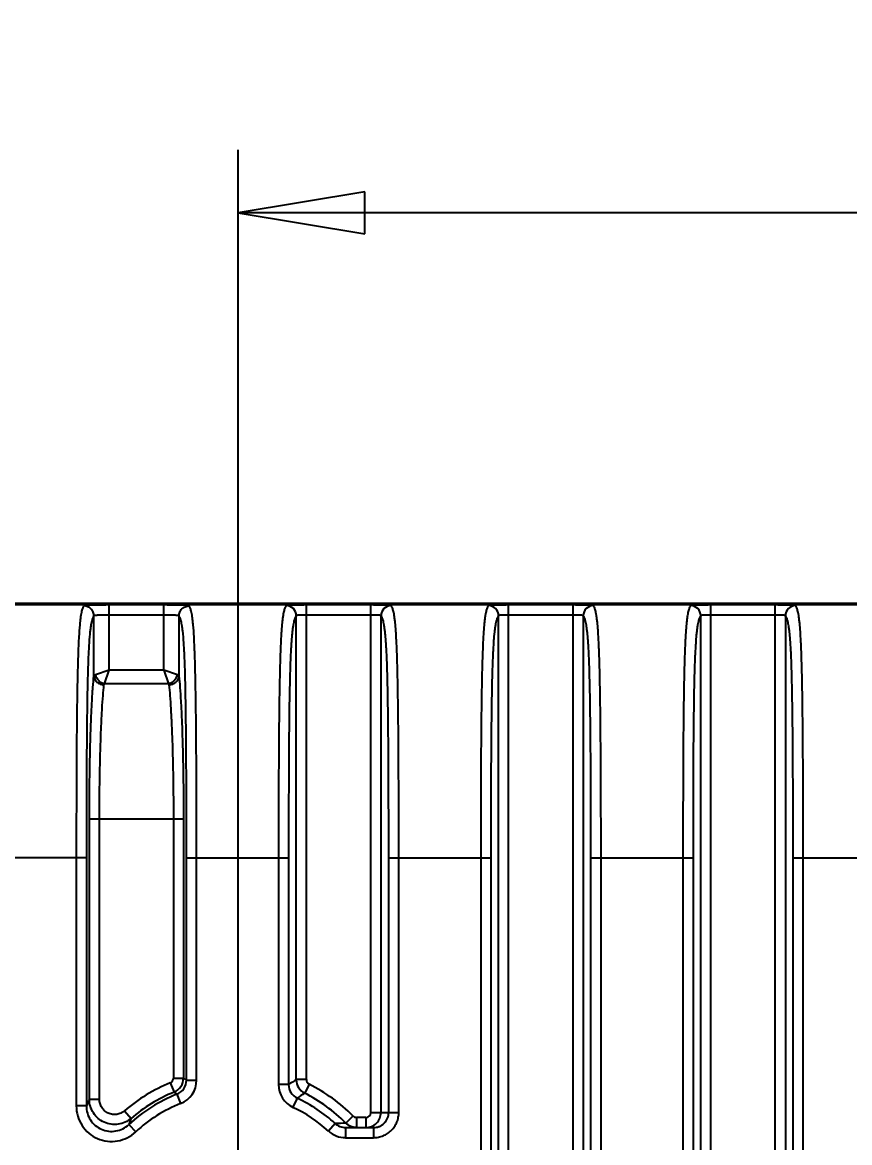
# Model space of a CAD drawing. Header units: millimetres. Extents: x 2067 to 4417, y -1557 to -908.
# Drawn here: x 2393.89 to 2410.25, y -1395.94 to -1373.78 of the extents above; entities that cross this region are included whole.
import ezdxf

# ---------------------------------------------------------------- set-up
doc = ezdxf.new("R2010")
doc.units = ezdxf.units.MM
doc.layers.add('06___PRT_ALL_SURFS', color=7, linetype='Continuous')
doc.styles.get("Standard").update_dxf_attribs({"font": 'AcadEref.ttf'})
doc.dimstyles.get("Standard").update_dxf_attribs({"dimtxt": 0.15625, "dimasz": 0.1875, "dimexe": 0.18, "dimexo": 0.0625, "dimgap": 0.09, "dimtad": 0, "dimtih": 1, "dimtoh": 1, "dimdec": 3, "dimzin": 4, "dimdsep": 46, "dimtxsty": 'Standard', "dimblk": 'CLOSED', "dimblk1": 'CLOSED', "dimblk2": 'CLOSED', "dimcen": 0.09, "dimadec": 0, "dimazin": 0, "dimtp": 0.001, "dimtm": 0.001, "dimtfac": 1, "dimtdec": 3, "dimtofl": 0, "dimtmove": 0, "dimatfit": 3, "dimldrblk": 'CLOSED', "dimfxl": 0, "dimtolj": 1, "dimtzin": 4, "dimarcsym": 0})

# ---------------------------------------------------------------- blocks, each defined once
blk = doc.blocks.new('_CLOSED')
at = {"color": 0, "linetype": 'ByBlock'}
for p, q in [((0, 0), (-1, 0.1667)), ((-1, 0.1667), (-1, -0.1667)), ((-1, -0.1667), (0, 0)), ((-1, 0), (0, 0))]:
    blk.add_line(p, q, dxfattribs=at)
blk = doc.blocks.new('*D41')
at = {"color": 0, "lineweight": -2}
for p, q in [((2398.16, -1397.292), (2398.16, -1376.298)), ((2443.16, -1397.292), (2443.16, -1376.298)), ((2440.66, -1377.548), (2400.66, -1377.548))]:
    blk.add_line(p, q, dxfattribs=at)
at = {"layer": 'Defpoints', "color": 0}
for p in [(2398.16, -1377.548), (2398.16, -1397.917), (2443.16, -1397.917)]:
    blk.add_point(p, dxfattribs=at)
at = {"color": 0, "lineweight": -2, "xscale": 2.5, "yscale": 2.5, "zscale": 2.5, "rotation": 180}
blk.add_blockref('_CLOSED', (2398.16, -1377.548), dxfattribs=at)
at = {"color": 0, "lineweight": -2, "xscale": 2.5, "yscale": 2.5, "zscale": 2.5}
blk.add_blockref('_CLOSED', (2443.16, -1377.548), dxfattribs=at)
at = {"color": 0, "insert": (2420.66, -1375.42), "char_height": 2.5, "attachment_point": 5}
blk.add_mtext('\\fArial|b0|i0|c0|p34;\\C3;45%%p0,3', dxfattribs=at)

msp = doc.modelspace()

# ---------------------------------------------------------------- linework, layer by layer
at = {"color": 7, "linetype": 'Continuous'}
for p, q in [((2447.545, -1385.305), (2393.545, -1385.305)), ((2395.603, -1386.597), (2395.603, -1385.306)), ((2396.688, -1385.306), (2395.603, -1385.306)), ((2396.688, -1386.597), (2396.688, -1385.306)), ((2399.508, -1394.697), (2399.508, -1385.306)), ((2400.782, -1385.306), (2399.508, -1385.306)), ((2400.782, -1395.345), (2400.782, -1385.306)), ((2403.508, -1410.268), (2403.508, -1385.306)), ((2404.782, -1385.306), (2403.508, -1385.306)), ((2404.782, -1410.268), (2404.782, -1385.306)), ((2407.508, -1410.268), (2407.508, -1385.306)), ((2408.782, -1385.306), (2407.508, -1385.306)), ((2408.782, -1410.268), (2408.782, -1385.306)), ((2395.303, -1386.707), (2395.303, -1385.524)), ((2396.688, -1385.506), (2395.603, -1385.506)), ((2396.987, -1385.524), (2396.987, -1386.707)), ((2399.308, -1394.697), (2399.308, -1385.518)), ((2400.782, -1385.506), (2399.508, -1385.506)), ((2400.982, -1385.518), (2400.982, -1395.345)), ((2403.308, -1410.056), (2403.308, -1385.518)), ((2404.782, -1385.506), (2403.508, -1385.506)), ((2404.982, -1385.518), (2404.982, -1410.056)), ((2407.308, -1410.056), (2407.308, -1385.518)), ((2408.782, -1385.506), (2407.508, -1385.506)), ((2408.982, -1385.518), (2408.982, -1410.056)), ((2395.603, -1386.597), (2395.336, -1386.686)), ((2395.514, -1386.864), (2395.603, -1386.597)), ((2396.688, -1386.597), (2395.603, -1386.597)), ((2396.955, -1386.686), (2396.688, -1386.597)), ((2396.688, -1386.597), (2396.777, -1386.864)), ((2395.514, -1386.864), (2395.503, -1386.884)), ((2396.777, -1386.864), (2395.514, -1386.864)), ((2396.777, -1386.864), (2396.787, -1386.884)), ((2395.214, -1395.087), (2395.214, -1389.537)), ((2395.214, -1389.537), (2397.076, -1389.537)), ((2395.414, -1395.087), (2395.414, -1389.537)), ((2396.877, -1389.537), (2396.877, -1394.667)), ((2397.076, -1389.537), (2397.076, -1394.667)), ((2395.155, -1390.31), (2393.545, -1390.31)), ((2394.955, -1390.31), (2394.955, -1395.218)), ((2395.155, -1390.31), (2395.155, -1395.218)), ((2397.135, -1394.707), (2397.135, -1390.31)), ((2397.135, -1390.31), (2399.155, -1390.31)), ((2397.335, -1394.707), (2397.335, -1390.31)), ((2398.955, -1390.31), (2398.955, -1394.793)), ((2399.155, -1390.31), (2399.155, -1394.793)), ((2401.135, -1395.345), (2401.135, -1390.31)), ((2401.135, -1390.31), (2403.155, -1390.31)), ((2401.335, -1395.345), (2401.335, -1390.31)), ((2402.955, -1390.31), (2402.955, -1405.264)), ((2403.155, -1390.31), (2403.155, -1405.264)), ((2405.135, -1405.264), (2405.135, -1390.31)), ((2405.135, -1390.31), (2407.155, -1390.31)), ((2405.335, -1405.264), (2405.335, -1390.31)), ((2406.955, -1390.31), (2406.955, -1405.264)), ((2407.155, -1390.31), (2407.155, -1405.264)), ((2409.135, -1405.264), (2409.135, -1390.31)), ((2409.135, -1390.31), (2411.155, -1390.31)), ((2409.335, -1405.264), (2409.335, -1390.31)), ((2396.877, -1394.667), (2397.076, -1394.667)), ((2396.814, -1394.759), (2396.89, -1394.944)), ((2397.135, -1394.707), (2397.335, -1394.707)), ((2399.155, -1394.793), (2398.955, -1394.793)), ((2399.508, -1394.697), (2399.308, -1394.697)), ((2399.563, -1394.786), (2399.473, -1394.964)), ((2395.414, -1395.087), (2395.214, -1395.087)), ((2396.945, -1394.985), (2397.018, -1395.171)), ((2399.327, -1395.064), (2399.242, -1395.244)), ((2395.155, -1395.218), (2394.955, -1395.218)), ((2395.909, -1395.313), (2396.04, -1395.465)), ((2400.429, -1395.415), (2400.287, -1395.556)), ((2400.5, -1395.445), (2400.5, -1395.645)), ((2400.682, -1395.445), (2400.5, -1395.445)), ((2400.682, -1395.445), (2400.682, -1395.645)), ((2400.782, -1395.345), (2401.335, -1395.345)), ((2395.995, -1395.584), (2396.131, -1395.73)), ((2400.076, -1395.566), (2399.941, -1395.713)), ((2400.28, -1395.645), (2400.28, -1395.845)), ((2400.28, -1395.645), (2400.834, -1395.645)), ((2400.834, -1395.645), (2400.834, -1395.845)), ((2400.834, -1395.645), (2400.839, -1395.645)), ((2400.28, -1395.845), (2400.834, -1395.845))]:
    msp.add_line(p, q, dxfattribs=at)
for centre, radius, start, end in [((2399.108, -1385.519), 0.2, 0.1837, 89.815), ((2401.183, -1385.519), 0.2, 90.185, 179.8163), ((2403.108, -1385.519), 0.2, 0.1837, 89.815), ((2405.183, -1385.519), 0.2, 90.185, 179.8163), ((2407.108, -1385.519), 0.2, 0.1837, 89.815), ((2409.183, -1385.519), 0.2, 90.185, 179.8163), ((2396.777, -1394.667), 0.0998, 292.1086, 0.0105), ((2396.776, -1394.666), 0.3, 292.1932, 359.9259), ((2390.429, -1404.545), 11.907, 55.7189, 56.0603), ((2398.045, -1397.787), 3.268, 112.1192, 130.8129), ((2396.836, -1394.707), 0.299, 291.3418, 0.0945), ((2396.836, -1394.707), 0.499, 291.4253, 0.0111), ((2399.455, -1394.793), 0.499, 179.991, 244.8015), ((2406.041, -1405.648), 12.855, 121.5849, 122.3893), ((2399.454, -1394.793), 0.299, 179.9126, 244.8798), ((2399.608, -1394.697), 0.3, 180.0671, 243.1071), ((2399.608, -1394.697), 0.0998, 179.9917, 243.1825), ((2398.045, -1397.787), 3.363, 44.8598, 63.1742), ((2402.276, -1398.319), 7.767, 155.4054, 156.4682), ((2398.045, -1397.787), 3.01, 111.4363, 132.9431), ((2398.045, -1397.787), 3.069, 112.1192, 130.8129), ((2391.01, -1402.93), 9.917, 53.2354, 53.6341), ((2405.414, -1403.823), 10.667, 123.8487, 124.7949), ((2398.045, -1397.787), 3.01, 47.5614, 64.7924), ((2398.045, -1397.787), 3.163, 44.8598, 63.1742), ((2398.045, -1397.787), 2.81, 111.4363, 132.9431), ((2398.045, -1397.787), 2.81, 47.5614, 64.7924), ((2402.699, -1398.043), 7.141, 158.8328, 159.8545), ((2404.559, -1490.029), 94.569, 92.58894, 92.71689), ((2400.5, -1395.344), 0.1, 224.8795, 270.013), ((2400.682, -1395.345), 0.3, 270.0146, 0.0146), ((2400.682, -1395.345), 0.1, 269.958, 359.9579), ((2400.28, -1395.342), 0.502, 227.5809, 270.0132)]:
    msp.add_arc(centre, radius, start, end, dxfattribs=at)
for points, knots in [([(2395.103, -1385.324), (2395.099, -1385.329), (2395.091, -1385.342), (2395.081, -1385.364), (2395.07, -1385.394), (2395.06, -1385.433), (2395.05, -1385.482), (2395.04, -1385.542), (2395.031, -1385.617), (2395.018, -1385.749), (2395.004, -1385.957), (2394.991, -1386.253), (2394.981, -1386.601), (2394.973, -1386.983), (2394.967, -1387.385), (2394.962, -1387.935), (2394.958, -1388.631), (2394.956, -1389.469), (2394.955, -1390.03), (2394.955, -1390.31)], [0, 0, 0, 0, 0.00385, 0.008765, 0.015011, 0.02288, 0.032707, 0.044865, 0.059759, 0.077788, 0.12438, 0.184851, 0.255949, 0.333408, 0.414192, 0.49665, 0.663693, 0.831729, 1, 1, 1, 1]), ([(2395.603, -1385.306), (2395.571, -1385.306), (2395.509, -1385.306), (2395.418, -1385.307), (2395.334, -1385.307), (2395.271, -1385.309), (2395.225, -1385.31), (2395.196, -1385.311), (2395.171, -1385.313), (2395.149, -1385.314), (2395.132, -1385.316), (2395.118, -1385.318), (2395.11, -1385.32), (2395.105, -1385.323), (2395.104, -1385.324), (2395.103, -1385.324)], [0, 0, 0, 0, 0.190225, 0.373249, 0.54224, 0.691045, 0.756212, 0.814471, 0.865356, 0.908484, 0.943566, 0.970423, 0.989053, 0.995406, 1, 1, 1, 1]), ([(2395.303, -1385.524), (2395.303, -1385.498), (2395.293, -1385.446), (2395.248, -1385.379), (2395.182, -1385.335), (2395.129, -1385.324), (2395.103, -1385.324)], [0, 0, 0, 0, 0.249817, 0.499899, 0.750041, 1, 1, 1, 1]), ([(2397.187, -1385.324), (2397.186, -1385.324), (2397.185, -1385.323), (2397.18, -1385.32), (2397.172, -1385.318), (2397.159, -1385.316), (2397.141, -1385.314), (2397.12, -1385.313), (2397.094, -1385.311), (2397.065, -1385.31), (2397.02, -1385.309), (2396.956, -1385.307), (2396.872, -1385.307), (2396.782, -1385.306), (2396.719, -1385.306), (2396.688, -1385.306)], [0, 0, 0, 0, 0.004594, 0.010946, 0.029575, 0.056431, 0.091511, 0.134638, 0.185521, 0.243779, 0.308945, 0.457748, 0.626739, 0.809764, 1, 1, 1, 1]), ([(2396.987, -1385.524), (2396.987, -1385.498), (2396.998, -1385.446), (2397.042, -1385.379), (2397.108, -1385.335), (2397.161, -1385.324), (2397.187, -1385.324)], [0, 0, 0, 0, 0.249817, 0.499899, 0.750041, 1, 1, 1, 1]), ([(2397.335, -1390.31), (2397.335, -1390.03), (2397.335, -1389.469), (2397.332, -1388.631), (2397.328, -1387.935), (2397.323, -1387.384), (2397.317, -1386.983), (2397.31, -1386.601), (2397.299, -1386.253), (2397.287, -1385.957), (2397.273, -1385.749), (2397.26, -1385.617), (2397.25, -1385.542), (2397.24, -1385.482), (2397.23, -1385.433), (2397.22, -1385.394), (2397.209, -1385.364), (2397.199, -1385.342), (2397.191, -1385.329), (2397.187, -1385.324)], [0, 0, 0, 0, 0.168274, 0.336313, 0.503356, 0.585813, 0.666596, 0.744052, 0.81515, 0.875621, 0.922214, 0.940243, 0.955137, 0.967296, 0.977122, 0.984991, 0.991235, 0.99615, 1, 1, 1, 1]), ([(2399.108, -1385.319), (2399.104, -1385.323), (2399.096, -1385.333), (2399.085, -1385.354), (2399.075, -1385.381), (2399.064, -1385.416), (2399.054, -1385.461), (2399.044, -1385.518), (2399.034, -1385.588), (2399.025, -1385.674), (2399.016, -1385.777), (2399.004, -1385.95), (2398.993, -1386.207), (2398.982, -1386.554), (2398.974, -1386.938), (2398.968, -1387.343), (2398.962, -1387.901), (2398.958, -1388.606), (2398.956, -1389.457), (2398.955, -1390.026), (2398.955, -1390.31)], [0, 0, 0, 0, 0.003495, 0.007966, 0.013684, 0.020939, 0.030062, 0.041426, 0.055444, 0.072538, 0.093085, 0.117321, 0.176576, 0.247378, 0.325243, 0.406806, 0.490216, 0.65935, 0.829551, 1, 1, 1, 1]), ([(2399.508, -1385.306), (2399.482, -1385.306), (2399.433, -1385.306), (2399.36, -1385.307), (2399.293, -1385.307), (2399.242, -1385.308), (2399.206, -1385.309), (2399.183, -1385.31), (2399.162, -1385.311), (2399.145, -1385.312), (2399.131, -1385.313), (2399.12, -1385.315), (2399.114, -1385.316), (2399.11, -1385.318), (2399.109, -1385.318), (2399.108, -1385.319)], [0, 0, 0, 0, 0.190308, 0.373421, 0.542515, 0.691443, 0.756677, 0.815005, 0.865956, 0.909136, 0.944241, 0.971061, 0.989531, 0.995707, 1, 1, 1, 1]), ([(2401.182, -1385.319), (2401.181, -1385.318), (2401.18, -1385.318), (2401.177, -1385.316), (2401.17, -1385.315), (2401.159, -1385.313), (2401.145, -1385.312), (2401.128, -1385.311), (2401.108, -1385.31), (2401.084, -1385.309), (2401.048, -1385.308), (2400.997, -1385.307), (2400.93, -1385.307), (2400.858, -1385.306), (2400.808, -1385.306), (2400.782, -1385.306)], [0, 0, 0, 0, 0.004293, 0.010468, 0.028935, 0.055753, 0.090856, 0.134034, 0.184983, 0.24331, 0.308543, 0.457468, 0.626561, 0.809675, 1, 1, 1, 1]), ([(2401.335, -1390.31), (2401.335, -1390.026), (2401.335, -1389.457), (2401.332, -1388.606), (2401.328, -1387.901), (2401.322, -1387.343), (2401.316, -1386.938), (2401.308, -1386.554), (2401.298, -1386.207), (2401.286, -1385.95), (2401.274, -1385.777), (2401.266, -1385.674), (2401.256, -1385.588), (2401.247, -1385.518), (2401.236, -1385.461), (2401.226, -1385.416), (2401.216, -1385.381), (2401.205, -1385.354), (2401.194, -1385.333), (2401.186, -1385.323), (2401.182, -1385.319)], [0, 0, 0, 0, 0.17045, 0.340652, 0.509785, 0.593193, 0.674754, 0.752616, 0.823417, 0.882674, 0.90691, 0.927459, 0.944554, 0.958573, 0.969938, 0.979061, 0.986317, 0.992034, 0.996505, 1, 1, 1, 1]), ([(2403.108, -1385.319), (2403.104, -1385.323), (2403.096, -1385.333), (2403.085, -1385.354), (2403.075, -1385.381), (2403.064, -1385.416), (2403.054, -1385.461), (2403.044, -1385.518), (2403.034, -1385.588), (2403.025, -1385.674), (2403.016, -1385.777), (2403.004, -1385.95), (2402.993, -1386.207), (2402.982, -1386.554), (2402.974, -1386.938), (2402.968, -1387.343), (2402.962, -1387.901), (2402.958, -1388.606), (2402.956, -1389.457), (2402.955, -1390.026), (2402.955, -1390.31)], [0, 0, 0, 0, 0.003495, 0.007966, 0.013684, 0.020939, 0.030062, 0.041426, 0.055444, 0.072538, 0.093085, 0.117321, 0.176576, 0.247378, 0.325243, 0.406806, 0.490216, 0.65935, 0.829551, 1, 1, 1, 1]), ([(2403.508, -1385.306), (2403.482, -1385.306), (2403.433, -1385.306), (2403.36, -1385.307), (2403.293, -1385.307), (2403.242, -1385.308), (2403.206, -1385.309), (2403.183, -1385.31), (2403.162, -1385.311), (2403.145, -1385.312), (2403.131, -1385.313), (2403.12, -1385.315), (2403.114, -1385.316), (2403.11, -1385.318), (2403.109, -1385.318), (2403.108, -1385.319)], [0, 0, 0, 0, 0.190308, 0.373421, 0.542515, 0.691443, 0.756677, 0.815005, 0.865956, 0.909136, 0.944241, 0.971061, 0.989531, 0.995707, 1, 1, 1, 1]), ([(2405.182, -1385.319), (2405.181, -1385.318), (2405.18, -1385.318), (2405.177, -1385.316), (2405.17, -1385.315), (2405.159, -1385.313), (2405.145, -1385.312), (2405.128, -1385.311), (2405.108, -1385.31), (2405.084, -1385.309), (2405.048, -1385.308), (2404.997, -1385.307), (2404.93, -1385.307), (2404.858, -1385.306), (2404.808, -1385.306), (2404.782, -1385.306)], [0, 0, 0, 0, 0.004293, 0.010468, 0.028935, 0.055753, 0.090856, 0.134034, 0.184983, 0.24331, 0.308543, 0.457468, 0.626561, 0.809675, 1, 1, 1, 1]), ([(2405.335, -1390.31), (2405.335, -1390.026), (2405.335, -1389.457), (2405.332, -1388.606), (2405.328, -1387.901), (2405.322, -1387.343), (2405.316, -1386.938), (2405.308, -1386.554), (2405.298, -1386.207), (2405.286, -1385.95), (2405.274, -1385.777), (2405.266, -1385.674), (2405.256, -1385.588), (2405.247, -1385.518), (2405.236, -1385.461), (2405.226, -1385.416), (2405.216, -1385.381), (2405.205, -1385.354), (2405.194, -1385.333), (2405.186, -1385.323), (2405.182, -1385.319)], [0, 0, 0, 0, 0.17045, 0.340652, 0.509785, 0.593193, 0.674754, 0.752616, 0.823417, 0.882674, 0.90691, 0.927459, 0.944554, 0.958573, 0.969938, 0.979061, 0.986317, 0.992034, 0.996505, 1, 1, 1, 1]), ([(2407.108, -1385.319), (2407.104, -1385.323), (2407.096, -1385.333), (2407.085, -1385.354), (2407.075, -1385.381), (2407.064, -1385.416), (2407.054, -1385.461), (2407.044, -1385.518), (2407.034, -1385.588), (2407.025, -1385.674), (2407.016, -1385.777), (2407.004, -1385.95), (2406.993, -1386.207), (2406.982, -1386.554), (2406.974, -1386.938), (2406.968, -1387.343), (2406.962, -1387.901), (2406.958, -1388.606), (2406.956, -1389.457), (2406.955, -1390.026), (2406.955, -1390.31)], [0, 0, 0, 0, 0.003495, 0.007966, 0.013684, 0.020939, 0.030062, 0.041426, 0.055444, 0.072538, 0.093085, 0.117321, 0.176576, 0.247378, 0.325243, 0.406806, 0.490216, 0.65935, 0.829551, 1, 1, 1, 1]), ([(2407.508, -1385.306), (2407.482, -1385.306), (2407.433, -1385.306), (2407.36, -1385.307), (2407.293, -1385.307), (2407.242, -1385.308), (2407.206, -1385.309), (2407.183, -1385.31), (2407.162, -1385.311), (2407.145, -1385.312), (2407.131, -1385.313), (2407.12, -1385.315), (2407.114, -1385.316), (2407.11, -1385.318), (2407.109, -1385.318), (2407.108, -1385.319)], [0, 0, 0, 0, 0.190308, 0.373421, 0.542515, 0.691443, 0.756677, 0.815005, 0.865956, 0.909136, 0.944241, 0.971061, 0.989531, 0.995707, 1, 1, 1, 1]), ([(2409.182, -1385.319), (2409.181, -1385.318), (2409.18, -1385.318), (2409.177, -1385.316), (2409.17, -1385.315), (2409.159, -1385.313), (2409.145, -1385.312), (2409.128, -1385.311), (2409.108, -1385.31), (2409.084, -1385.309), (2409.048, -1385.308), (2408.997, -1385.307), (2408.93, -1385.307), (2408.858, -1385.306), (2408.808, -1385.306), (2408.782, -1385.306)], [0, 0, 0, 0, 0.004293, 0.010468, 0.028935, 0.055753, 0.090856, 0.134034, 0.184983, 0.24331, 0.308543, 0.457468, 0.626561, 0.809675, 1, 1, 1, 1]), ([(2409.335, -1390.31), (2409.335, -1390.026), (2409.335, -1389.457), (2409.332, -1388.606), (2409.328, -1387.901), (2409.322, -1387.343), (2409.316, -1386.938), (2409.308, -1386.554), (2409.298, -1386.207), (2409.286, -1385.95), (2409.274, -1385.777), (2409.266, -1385.674), (2409.256, -1385.588), (2409.247, -1385.518), (2409.236, -1385.461), (2409.226, -1385.416), (2409.216, -1385.381), (2409.205, -1385.354), (2409.194, -1385.333), (2409.186, -1385.323), (2409.182, -1385.319)], [0, 0, 0, 0, 0.17045, 0.340652, 0.509785, 0.593193, 0.674754, 0.752616, 0.823417, 0.882674, 0.90691, 0.927459, 0.944554, 0.958573, 0.969938, 0.979061, 0.986317, 0.992034, 0.996505, 1, 1, 1, 1]), ([(2395.303, -1385.524), (2395.299, -1385.529), (2395.291, -1385.54), (2395.281, -1385.562), (2395.271, -1385.59), (2395.26, -1385.627), (2395.25, -1385.673), (2395.24, -1385.73), (2395.23, -1385.801), (2395.217, -1385.929), (2395.202, -1386.131), (2395.189, -1386.42), (2395.179, -1386.758), (2395.169, -1387.259), (2395.162, -1387.911), (2395.157, -1388.705), (2395.155, -1389.507), (2395.155, -1390.042), (2395.155, -1390.31)], [0, 0, 0, 0, 0.003852, 0.008737, 0.014918, 0.02269, 0.032394, 0.044426, 0.059231, 0.077264, 0.124385, 0.185985, 0.25808, 0.336, 0.49907, 0.6654, 0.832595, 1, 1, 1, 1]), ([(2395.603, -1385.506), (2395.584, -1385.506), (2395.547, -1385.506), (2395.493, -1385.507), (2395.443, -1385.507), (2395.399, -1385.509), (2395.362, -1385.511), (2395.336, -1385.513), (2395.32, -1385.516), (2395.312, -1385.518), (2395.307, -1385.52), (2395.304, -1385.523), (2395.303, -1385.524)], [0, 0, 0, 0, 0.187597, 0.368436, 0.536016, 0.684324, 0.808102, 0.90313, 0.938952, 0.966761, 0.986758, 1, 1, 1, 1]), ([(2396.987, -1385.524), (2396.987, -1385.523), (2396.984, -1385.52), (2396.978, -1385.518), (2396.97, -1385.516), (2396.954, -1385.513), (2396.929, -1385.511), (2396.892, -1385.509), (2396.848, -1385.507), (2396.797, -1385.507), (2396.744, -1385.506), (2396.706, -1385.506), (2396.688, -1385.506)], [0, 0, 0, 0, 0.013242, 0.033237, 0.061044, 0.096865, 0.19189, 0.315666, 0.463973, 0.631552, 0.812392, 1, 1, 1, 1]), ([(2397.135, -1390.31), (2397.135, -1390.042), (2397.135, -1389.507), (2397.133, -1388.705), (2397.129, -1387.911), (2397.121, -1387.259), (2397.112, -1386.758), (2397.102, -1386.42), (2397.088, -1386.131), (2397.074, -1385.929), (2397.06, -1385.801), (2397.05, -1385.73), (2397.04, -1385.673), (2397.03, -1385.627), (2397.02, -1385.59), (2397.009, -1385.562), (2396.999, -1385.54), (2396.991, -1385.529), (2396.987, -1385.524)], [0, 0, 0, 0, 0.167408, 0.334606, 0.500936, 0.664005, 0.741923, 0.814016, 0.875616, 0.922737, 0.940772, 0.955576, 0.967609, 0.977312, 0.985083, 0.991263, 0.996148, 1, 1, 1, 1]), ([(2399.308, -1385.518), (2399.304, -1385.522), (2399.296, -1385.532), (2399.286, -1385.552), (2399.275, -1385.577), (2399.265, -1385.61), (2399.254, -1385.653), (2399.244, -1385.707), (2399.234, -1385.774), (2399.224, -1385.856), (2399.215, -1385.955), (2399.203, -1386.123), (2399.19, -1386.374), (2399.18, -1386.711), (2399.169, -1387.216), (2399.162, -1387.876), (2399.157, -1388.682), (2399.155, -1389.495), (2399.155, -1390.038), (2399.155, -1390.31)], [0, 0, 0, 0, 0.003502, 0.007948, 0.013604, 0.020761, 0.029752, 0.040968, 0.054855, 0.071891, 0.092521, 0.117037, 0.177352, 0.249214, 0.327621, 0.492514, 0.660982, 0.83038, 1, 1, 1, 1]), ([(2399.508, -1385.506), (2399.495, -1385.506), (2399.471, -1385.506), (2399.435, -1385.506), (2399.401, -1385.507), (2399.372, -1385.508), (2399.347, -1385.509), (2399.328, -1385.511), (2399.316, -1385.514), (2399.31, -1385.516), (2399.309, -1385.518), (2399.308, -1385.518)], [0, 0, 0, 0, 0.187596, 0.368436, 0.536017, 0.68433, 0.808125, 0.903188, 0.966806, 0.98681, 1, 1, 1, 1]), ([(2400.982, -1385.518), (2400.982, -1385.518), (2400.98, -1385.516), (2400.974, -1385.514), (2400.962, -1385.511), (2400.943, -1385.509), (2400.919, -1385.508), (2400.889, -1385.507), (2400.856, -1385.506), (2400.82, -1385.506), (2400.795, -1385.506), (2400.782, -1385.506)], [0, 0, 0, 0, 0.013189, 0.03319, 0.096804, 0.191864, 0.315655, 0.463967, 0.631547, 0.812387, 1, 1, 1, 1]), ([(2401.135, -1390.31), (2401.135, -1390.038), (2401.135, -1389.495), (2401.133, -1388.682), (2401.128, -1387.876), (2401.121, -1387.216), (2401.11, -1386.712), (2401.1, -1386.374), (2401.088, -1386.123), (2401.075, -1385.955), (2401.066, -1385.856), (2401.056, -1385.774), (2401.046, -1385.707), (2401.036, -1385.653), (2401.026, -1385.61), (2401.015, -1385.577), (2401.005, -1385.552), (2400.994, -1385.532), (2400.986, -1385.522), (2400.982, -1385.518)], [0, 0, 0, 0, 0.169621, 0.33902, 0.507487, 0.672376, 0.750781, 0.822641, 0.882958, 0.907475, 0.928106, 0.945143, 0.959031, 0.970248, 0.97924, 0.986396, 0.992052, 0.996498, 1, 1, 1, 1]), ([(2403.308, -1385.518), (2403.304, -1385.522), (2403.296, -1385.532), (2403.286, -1385.552), (2403.275, -1385.577), (2403.265, -1385.61), (2403.254, -1385.653), (2403.244, -1385.707), (2403.234, -1385.774), (2403.224, -1385.856), (2403.215, -1385.955), (2403.203, -1386.123), (2403.19, -1386.374), (2403.18, -1386.711), (2403.169, -1387.216), (2403.162, -1387.876), (2403.157, -1388.682), (2403.155, -1389.495), (2403.155, -1390.038), (2403.155, -1390.31)], [0, 0, 0, 0, 0.003502, 0.007948, 0.013604, 0.020761, 0.029752, 0.040968, 0.054855, 0.071891, 0.092521, 0.117037, 0.177352, 0.249214, 0.327621, 0.492514, 0.660982, 0.83038, 1, 1, 1, 1]), ([(2403.508, -1385.506), (2403.495, -1385.506), (2403.471, -1385.506), (2403.435, -1385.506), (2403.401, -1385.507), (2403.372, -1385.508), (2403.347, -1385.509), (2403.328, -1385.511), (2403.316, -1385.514), (2403.31, -1385.516), (2403.309, -1385.518), (2403.308, -1385.518)], [0, 0, 0, 0, 0.187596, 0.368436, 0.536017, 0.68433, 0.808125, 0.903188, 0.966806, 0.98681, 1, 1, 1, 1]), ([(2404.982, -1385.518), (2404.982, -1385.518), (2404.98, -1385.516), (2404.974, -1385.514), (2404.962, -1385.511), (2404.943, -1385.509), (2404.919, -1385.508), (2404.889, -1385.507), (2404.856, -1385.506), (2404.82, -1385.506), (2404.795, -1385.506), (2404.782, -1385.506)], [0, 0, 0, 0, 0.013189, 0.03319, 0.096804, 0.191864, 0.315655, 0.463967, 0.631547, 0.812387, 1, 1, 1, 1]), ([(2405.135, -1390.31), (2405.135, -1390.038), (2405.135, -1389.495), (2405.133, -1388.682), (2405.128, -1387.876), (2405.121, -1387.216), (2405.11, -1386.712), (2405.1, -1386.374), (2405.088, -1386.123), (2405.075, -1385.955), (2405.066, -1385.856), (2405.056, -1385.774), (2405.046, -1385.707), (2405.036, -1385.653), (2405.026, -1385.61), (2405.015, -1385.577), (2405.005, -1385.552), (2404.994, -1385.532), (2404.986, -1385.522), (2404.982, -1385.518)], [0, 0, 0, 0, 0.169621, 0.33902, 0.507487, 0.672376, 0.750781, 0.822641, 0.882958, 0.907475, 0.928106, 0.945143, 0.959031, 0.970248, 0.97924, 0.986396, 0.992052, 0.996498, 1, 1, 1, 1]), ([(2407.308, -1385.518), (2407.304, -1385.522), (2407.296, -1385.532), (2407.286, -1385.552), (2407.275, -1385.577), (2407.265, -1385.61), (2407.254, -1385.653), (2407.244, -1385.707), (2407.234, -1385.774), (2407.224, -1385.856), (2407.215, -1385.955), (2407.203, -1386.123), (2407.19, -1386.374), (2407.18, -1386.711), (2407.169, -1387.216), (2407.162, -1387.876), (2407.157, -1388.682), (2407.155, -1389.495), (2407.155, -1390.038), (2407.155, -1390.31)], [0, 0, 0, 0, 0.003502, 0.007948, 0.013604, 0.020761, 0.029752, 0.040968, 0.054855, 0.071891, 0.092521, 0.117037, 0.177352, 0.249214, 0.327621, 0.492514, 0.660982, 0.83038, 1, 1, 1, 1]), ([(2407.508, -1385.506), (2407.495, -1385.506), (2407.471, -1385.506), (2407.435, -1385.506), (2407.401, -1385.507), (2407.372, -1385.508), (2407.347, -1385.509), (2407.328, -1385.511), (2407.316, -1385.514), (2407.31, -1385.516), (2407.309, -1385.518), (2407.308, -1385.518)], [0, 0, 0, 0, 0.187596, 0.368436, 0.536017, 0.68433, 0.808125, 0.903188, 0.966806, 0.98681, 1, 1, 1, 1]), ([(2408.982, -1385.518), (2408.982, -1385.518), (2408.98, -1385.516), (2408.974, -1385.514), (2408.962, -1385.511), (2408.943, -1385.509), (2408.919, -1385.508), (2408.889, -1385.507), (2408.856, -1385.506), (2408.82, -1385.506), (2408.795, -1385.506), (2408.782, -1385.506)], [0, 0, 0, 0, 0.013189, 0.03319, 0.096804, 0.191864, 0.315655, 0.463967, 0.631547, 0.812387, 1, 1, 1, 1]), ([(2409.135, -1390.31), (2409.135, -1390.038), (2409.135, -1389.495), (2409.133, -1388.682), (2409.128, -1387.876), (2409.121, -1387.216), (2409.11, -1386.712), (2409.1, -1386.374), (2409.088, -1386.123), (2409.075, -1385.955), (2409.066, -1385.856), (2409.056, -1385.774), (2409.046, -1385.707), (2409.036, -1385.653), (2409.026, -1385.61), (2409.015, -1385.577), (2409.005, -1385.552), (2408.994, -1385.532), (2408.986, -1385.522), (2408.982, -1385.518)], [0, 0, 0, 0, 0.169621, 0.33902, 0.507487, 0.672376, 0.750781, 0.822641, 0.882958, 0.907475, 0.928106, 0.945143, 0.959031, 0.970248, 0.97924, 0.986396, 0.992052, 0.996498, 1, 1, 1, 1]), ([(2395.336, -1386.686), (2395.331, -1386.688), (2395.323, -1386.691), (2395.314, -1386.696), (2395.307, -1386.701), (2395.304, -1386.705), (2395.303, -1386.707)], [0, 0, 0, 0, 0.347137, 0.625367, 0.838731, 1, 1, 1, 1]), ([(2395.336, -1386.686), (2395.344, -1386.729), (2395.39, -1386.81), (2395.471, -1386.856), (2395.514, -1386.864)], [0, 0, 0, 0, 0.5, 1, 1, 1, 1]), ([(2396.777, -1386.864), (2396.819, -1386.856), (2396.9, -1386.81), (2396.946, -1386.729), (2396.955, -1386.686)], [0, 0, 0, 0, 0.500001, 1, 1, 1, 1]), ([(2396.987, -1386.707), (2396.987, -1386.705), (2396.984, -1386.701), (2396.977, -1386.696), (2396.967, -1386.691), (2396.959, -1386.688), (2396.955, -1386.686)], [0, 0, 0, 0, 0.161262, 0.374631, 0.65286, 1, 1, 1, 1]), ([(2395.214, -1389.537), (2395.214, -1389.251), (2395.218, -1388.7), (2395.232, -1388.031), (2395.25, -1387.541), (2395.265, -1387.225), (2395.282, -1386.951), (2395.296, -1386.783), (2395.303, -1386.707)], [0, 0, 0, 0, 0.302853, 0.583566, 0.709119, 0.821687, 0.919231, 1, 1, 1, 1]), ([(2395.303, -1386.707), (2395.304, -1386.719), (2395.307, -1386.742), (2395.319, -1386.775), (2395.338, -1386.805), (2395.371, -1386.841), (2395.427, -1386.874), (2395.477, -1386.883), (2395.503, -1386.884)], [0, 0, 0, 0, 0.117147, 0.236067, 0.357557, 0.481979, 0.737887, 1, 1, 1, 1]), ([(2395.414, -1389.537), (2395.414, -1389.269), (2395.417, -1388.752), (2395.432, -1388.125), (2395.45, -1387.666), (2395.465, -1387.369), (2395.482, -1387.112), (2395.495, -1386.955), (2395.503, -1386.884)], [0, 0, 0, 0, 0.302834, 0.58353, 0.70908, 0.821649, 0.919204, 1, 1, 1, 1]), ([(2396.787, -1386.884), (2396.813, -1386.883), (2396.864, -1386.874), (2396.919, -1386.841), (2396.953, -1386.805), (2396.972, -1386.775), (2396.984, -1386.742), (2396.987, -1386.719), (2396.987, -1386.707)], [0, 0, 0, 0, 0.262113, 0.518021, 0.642443, 0.763933, 0.882853, 1, 1, 1, 1]), ([(2396.787, -1386.884), (2396.795, -1386.955), (2396.809, -1387.112), (2396.826, -1387.369), (2396.841, -1387.666), (2396.858, -1388.125), (2396.873, -1388.752), (2396.877, -1389.269), (2396.877, -1389.537)], [0, 0, 0, 0, 0.080795, 0.178348, 0.290917, 0.416466, 0.697163, 1, 1, 1, 1]), ([(2396.987, -1386.707), (2396.995, -1386.783), (2397.008, -1386.951), (2397.025, -1387.225), (2397.041, -1387.541), (2397.058, -1388.031), (2397.073, -1388.7), (2397.076, -1389.251), (2397.076, -1389.537)], [0, 0, 0, 0, 0.080769, 0.178312, 0.29088, 0.416434, 0.697146, 1, 1, 1, 1]), ([(2396.04, -1395.465), (2396.004, -1395.495), (2395.923, -1395.547), (2395.785, -1395.587), (2395.641, -1395.587), (2395.503, -1395.546), (2395.382, -1395.469), (2395.288, -1395.36), (2395.228, -1395.229), (2395.214, -1395.134), (2395.214, -1395.087)], [0, 0, 0, 0, 0.124944, 0.249929, 0.374952, 0.499998, 0.625044, 0.750067, 0.875053, 1, 1, 1, 1]), ([(2395.909, -1395.313), (2395.887, -1395.332), (2395.839, -1395.363), (2395.756, -1395.388), (2395.669, -1395.388), (2395.586, -1395.364), (2395.514, -1395.317), (2395.457, -1395.251), (2395.422, -1395.172), (2395.414, -1395.115), (2395.414, -1395.087)], [0, 0, 0, 0, 0.125006, 0.250008, 0.375004, 0.499998, 0.624992, 0.749989, 0.87499, 1, 1, 1, 1]), ([(2394.955, -1395.218), (2394.955, -1395.286), (2394.975, -1395.421), (2395.061, -1395.608), (2395.196, -1395.762), (2395.371, -1395.87), (2395.569, -1395.924), (2395.774, -1395.918), (2395.969, -1395.854), (2396.081, -1395.776), (2396.131, -1395.73)], [0, 0, 0, 0, 0.125008, 0.25001, 0.375005, 0.499998, 0.62499, 0.749986, 0.874988, 1, 1, 1, 1]), ([(2395.155, -1395.218), (2395.155, -1395.266), (2395.169, -1395.364), (2395.229, -1395.497), (2395.326, -1395.608), (2395.451, -1395.686), (2395.593, -1395.724), (2395.74, -1395.719), (2395.879, -1395.673), (2395.959, -1395.617), (2395.995, -1395.584)], [0, 0, 0, 0, 0.124953, 0.249939, 0.374959, 0.499998, 0.625038, 0.750057, 0.875044, 1, 1, 1, 1]), ([(2400.5, -1395.645), (2400.461, -1395.645), (2400.382, -1395.629), (2400.315, -1395.584), (2400.287, -1395.556)], [0, 0, 0, 0, 0.499904, 1, 1, 1, 1]), ([(2400.834, -1395.845), (2400.867, -1395.845), (2400.933, -1395.838), (2401.027, -1395.81), (2401.114, -1395.763), (2401.19, -1395.701), (2401.253, -1395.624), (2401.3, -1395.537), (2401.328, -1395.443), (2401.335, -1395.377), (2401.335, -1395.345)], [0, 0, 0, 0, 0.125002, 0.250001, 0.375, 0.499999, 0.624999, 0.749998, 0.874996, 1, 1, 1, 1]), ([(2400.839, -1395.645), (2400.858, -1395.644), (2400.897, -1395.64), (2400.953, -1395.622), (2401.005, -1395.594), (2401.05, -1395.557), (2401.087, -1395.511), (2401.114, -1395.459), (2401.131, -1395.403), (2401.135, -1395.364), (2401.135, -1395.345)], [0, 0, 0, 0, 0.124969, 0.249938, 0.374917, 0.499908, 0.624914, 0.749933, 0.874961, 1, 1, 1, 1]), ([(2400.076, -1395.566), (2400.104, -1395.591), (2400.168, -1395.631), (2400.243, -1395.645), (2400.28, -1395.645)], [0, 0, 0, 0, 0.50005, 1, 1, 1, 1])]:
    msp.add_open_spline(points, degree=3, knots=knots, dxfattribs=at)
at = {"layer": '06___PRT_ALL_SURFS', "color": 7, "linetype": 'Continuous'}
msp.add_line((2447.545, -1385.275), (2393.545, -1385.275), dxfattribs=at)

# ---------------------------------------------------------------- dimensions: what is measured, and where the dimension line sits
at = {"color": 4}
dim = msp.add_linear_dim(base=(2398.16, -1377.548), p1=(2443.16, -1397.917), p2=(2398.16, -1397.917), text='\\fArial|b0|i0|c0|p34;\\C3;<>', dimstyle='Standard', override={"dimtxt": 2.5, "dimasz": 2.5, "dimexe": 1.25, "dimexo": 0.625, "dimgap": 0.625, "dimtad": 1, "dimtih": 0, "dimtoh": 0, "dimdec": 2, "dimzin": 8, "dimdsep": 44, "dimtxsty": 'Standard', "dimcen": 2.5, "dimtol": 1, "dimlim": 0, "dimtp": 0.3, "dimtm": 0.3, "dimtdec": 2, "dimtofl": 1, "dimatfit": 0, "dimtolj": 0, "dimtzin": 8}, dxfattribs=at)
dim.commit()
dim.dimension.update_dxf_attribs({"geometry": '*D41', "text_midpoint": (2420.66, -1375.42)})

doc.saveas('drawing.dxf')
